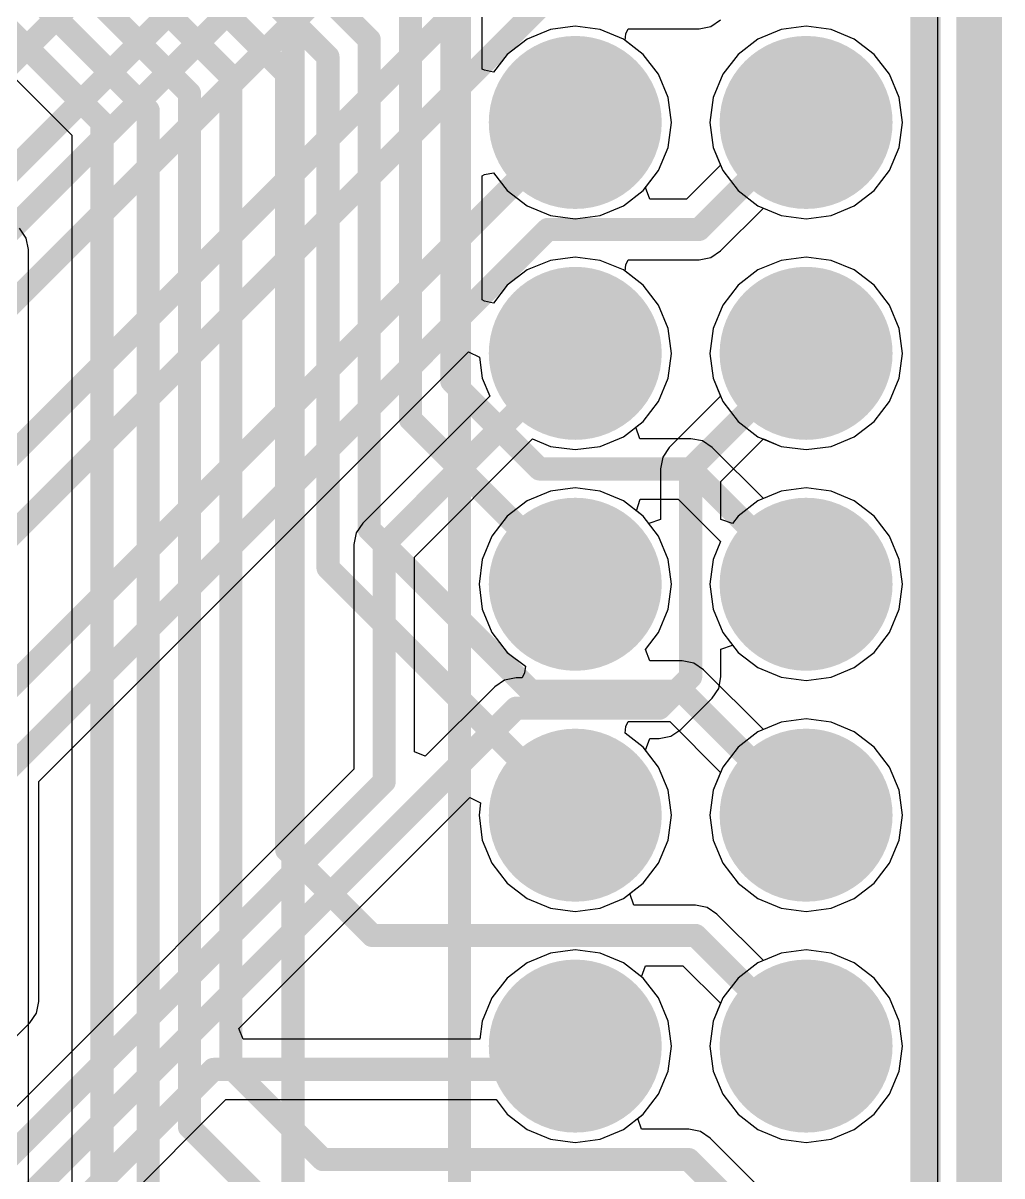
# Model space of a CAD drawing. Header units: millimetres. Extents: x -0.4 to 7.76, y -3.34 to 0.42.
# Drawn here: x 5.2685 to 5.6926, y -1.0988 to -0.5996 of the extents above; entities that cross this region are included whole.
import ezdxf

# ---------------------------------------------------------------- set-up
doc = ezdxf.new("R2010")
doc.units = ezdxf.units.MM
doc.header["$MEASUREMENT"] = 0
for name, color, linetype in [('BottomLayer', 5, 'Continuous'), ('BottomSolder', 6, 'Continuous'), ('MultiLayer', 9, 'Continuous'), ('PadHoleLayer', 156, 'Continuous'), ('TopLayer', 1, 'Continuous'), ('TopOverlay', 2, 'Continuous'), ('TopSolder', 216, 'Continuous')]:
    doc.layers.add(name, color=color, linetype=linetype)

# ---------------------------------------------------------------- blocks, each defined once
blk = doc.blocks.new('LCD_MODULE_3_2_480_320_11')
at = {"layer": 'BottomLayer', "const_width": 0.03346}
for points in [[(3.37327, -0.51, 1), (3.40673, -0.51, 1)], [(3.47327, -0.51, 1), (3.50673, -0.51, 1)], [(3.37327, -0.61, 1), (3.40673, -0.61, 1)], [(3.47327, -0.61, 1), (3.50673, -0.61, 1)], [(3.37327, -0.71, 1), (3.40673, -0.71, 1)], [(3.47327, -0.71, 1), (3.50673, -0.71, 1)], [(3.37327, -0.81, 1), (3.40673, -0.81, 1)], [(3.47327, -0.81, 1), (3.50673, -0.81, 1)], [(3.37327, -0.91, 1), (3.40673, -0.91, 1)], [(3.47327, -0.91, 1), (3.50673, -0.91, 1)]]:
    blk.add_lwpolyline(points, format="xyb", close=True, dxfattribs=at)
at = {"layer": 'BottomSolder', "const_width": 0.03746}
for points in [[(3.37127, -0.51, 1), (3.40873, -0.51, 1)], [(3.47127, -0.51, 1), (3.50873, -0.51, 1)], [(3.37127, -0.61, 1), (3.40873, -0.61, 1)], [(3.47127, -0.61, 1), (3.50873, -0.61, 1)], [(3.37127, -0.71, 1), (3.40873, -0.71, 1)], [(3.47127, -0.71, 1), (3.50873, -0.71, 1)], [(3.37127, -0.81, 1), (3.40873, -0.81, 1)], [(3.47127, -0.81, 1), (3.50873, -0.81, 1)], [(3.37127, -0.91, 1), (3.40873, -0.91, 1)], [(3.47127, -0.91, 1), (3.50873, -0.91, 1)]]:
    blk.add_lwpolyline(points, format="xyb", close=True, dxfattribs=at)
at = {"layer": 'MultiLayer', "const_width": 0.03346}
for points in [[(3.37327, -0.51, 1), (3.40673, -0.51, 1)], [(3.47327, -0.51, 1), (3.50673, -0.51, 1)], [(3.37327, -0.61, 1), (3.40673, -0.61, 1)], [(3.47327, -0.61, 1), (3.50673, -0.61, 1)], [(3.37327, -0.71, 1), (3.40673, -0.71, 1)], [(3.47327, -0.71, 1), (3.50673, -0.71, 1)], [(3.37327, -0.81, 1), (3.40673, -0.81, 1)], [(3.47327, -0.81, 1), (3.50673, -0.81, 1)], [(3.37327, -0.91, 1), (3.40673, -0.91, 1)], [(3.47327, -0.91, 1), (3.50673, -0.91, 1)]]:
    blk.add_lwpolyline(points, format="xyb", close=True, dxfattribs=at)
at = {"layer": 'PadHoleLayer', "const_width": 0.02165}
for points in [[(3.37917, -0.51, 1), (3.40083, -0.51, 1)], [(3.47917, -0.51, 1), (3.50083, -0.51, 1)], [(3.37917, -0.61, 1), (3.40083, -0.61, 1)], [(3.47917, -0.61, 1), (3.50083, -0.61, 1)], [(3.37917, -0.71, 1), (3.40083, -0.71, 1)], [(3.47917, -0.71, 1), (3.50083, -0.71, 1)], [(3.37917, -0.81, 1), (3.40083, -0.81, 1)], [(3.47917, -0.81, 1), (3.50083, -0.81, 1)], [(3.37917, -0.91, 1), (3.40083, -0.91, 1)], [(3.47917, -0.91, 1), (3.50083, -0.91, 1)]]:
    blk.add_lwpolyline(points, format="xyb", close=True, dxfattribs=at)
at = {"layer": 'TopLayer', "const_width": 0.03346}
for points in [[(3.37327, -0.51, 1), (3.40673, -0.51, 1)], [(3.47327, -0.51, 1), (3.50673, -0.51, 1)], [(3.37327, -0.61, 1), (3.40673, -0.61, 1)], [(3.47327, -0.61, 1), (3.50673, -0.61, 1)], [(3.37327, -0.71, 1), (3.40673, -0.71, 1)], [(3.47327, -0.71, 1), (3.50673, -0.71, 1)], [(3.37327, -0.81, 1), (3.40673, -0.81, 1)], [(3.47327, -0.81, 1), (3.50673, -0.81, 1)], [(3.37327, -0.91, 1), (3.40673, -0.91, 1)], [(3.47327, -0.91, 1), (3.50673, -0.91, 1)]]:
    blk.add_lwpolyline(points, format="xyb", close=True, dxfattribs=at)
at = {"layer": 'TopOverlay', "const_width": 0.01}
for points in [[(3.54331, -2.12598), (3.54331, 0)], [(3.26772, -2.04724), (3.26772, -0.03937)], [(3.33983, -1.96), (3.33983, -0.15992)], [(3.5401, -1.96), (3.5401, -0.15992)]]:
    blk.add_lwpolyline(points, dxfattribs=at)
at = {"layer": 'TopSolder', "const_width": 0.03746}
for points in [[(3.37127, -0.51, 1), (3.40873, -0.51, 1)], [(3.47127, -0.51, 1), (3.50873, -0.51, 1)], [(3.37127, -0.61, 1), (3.40873, -0.61, 1)], [(3.47127, -0.61, 1), (3.50873, -0.61, 1)], [(3.37127, -0.71, 1), (3.40873, -0.71, 1)], [(3.47127, -0.71, 1), (3.50873, -0.71, 1)], [(3.37127, -0.81, 1), (3.40873, -0.81, 1)], [(3.47127, -0.81, 1), (3.50873, -0.81, 1)], [(3.37127, -0.91, 1), (3.40873, -0.91, 1)], [(3.47127, -0.91, 1), (3.50873, -0.91, 1)]]:
    blk.add_lwpolyline(points, format="xyb", close=True, dxfattribs=at)

msp = doc.modelspace()

# ---------------------------------------------------------------- linework, layer by layer
at = {"layer": 'BottomLayer'}
for p, q in [((5.03094, -0.38945), (5.28961, -0.64811)), ((5.46735, -0.61949), (5.46735, -0.56571)), ((5.49694, -0.60232), (5.48688, -0.60649)), ((5.50773, -0.6009), (5.49694, -0.60232)), ((5.51852, -0.60232), (5.50773, -0.6009)), ((5.52858, -0.60649), (5.51852, -0.60232)), ((5.59694, -0.60232), (5.58688, -0.60649)), ((5.60773, -0.6009), (5.59694, -0.60232)), ((5.61852, -0.60232), (5.60773, -0.6009)), ((5.62858, -0.60649), (5.61852, -0.60232)), ((5.48688, -0.60649), (5.47825, -0.61312)), ((5.53722, -0.61312), (5.52858, -0.60649)), ((5.58688, -0.60649), (5.57825, -0.61312)), ((5.63722, -0.61312), (5.62858, -0.60649)), ((5.47825, -0.61312), (5.47235, -0.6208)), ((5.54384, -0.62175), (5.53722, -0.61312)), ((5.57825, -0.61312), (5.57162, -0.62175)), ((5.64384, -0.62175), (5.63722, -0.61312)), ((5.46838, -0.62003), (5.46735, -0.61949)), ((5.47235, -0.6208), (5.46838, -0.62003)), ((5.54801, -0.63181), (5.54384, -0.62175)), ((5.57162, -0.62175), (5.56746, -0.63181)), ((5.64801, -0.63181), (5.64384, -0.62175)), ((5.54943, -0.6426), (5.54801, -0.63181)), ((5.56746, -0.63181), (5.56604, -0.6426)), ((5.64943, -0.6426), (5.64801, -0.63181)), ((5.54801, -0.65339), (5.54943, -0.6426)), ((5.56604, -0.6426), (5.56746, -0.65339)), ((5.64801, -0.65339), (5.64943, -0.6426)), ((5.28961, -0.64811), (5.28961, -1.15294)), ((5.54384, -0.66345), (5.54801, -0.65339)), ((5.56746, -0.65339), (5.57162, -0.66345)), ((5.64384, -0.66345), (5.64801, -0.65339)), ((5.53722, -0.67208), (5.54384, -0.66345)), ((5.57162, -0.66345), (5.57825, -0.67208)), ((5.63722, -0.67208), (5.64384, -0.66345)), ((5.46735, -0.66571), (5.46838, -0.66516)), ((5.46735, -0.71949), (5.46735, -0.66571)), ((5.46838, -0.66516), (5.47235, -0.6644)), ((5.47235, -0.6644), (5.47825, -0.67208)), ((5.47825, -0.67208), (5.48688, -0.67871)), ((5.52858, -0.67871), (5.53722, -0.67208)), ((5.57825, -0.67208), (5.58688, -0.67871)), ((5.62858, -0.67871), (5.63722, -0.67208)), ((5.48688, -0.67871), (5.49694, -0.68287)), ((5.51852, -0.68287), (5.52858, -0.67871)), ((5.58688, -0.67871), (5.59694, -0.68287)), ((5.61852, -0.68287), (5.62858, -0.67871)), ((5.49694, -0.68287), (5.50773, -0.68429)), ((5.50773, -0.68429), (5.51852, -0.68287)), ((5.59694, -0.68287), (5.60773, -0.68429)), ((5.60773, -0.68429), (5.61852, -0.68287)), ((5.26986, -0.69265), (5.26701, -0.6884)), ((5.27086, -0.69768), (5.26986, -0.69265)), ((5.27086, -1.16933), (5.27086, -0.69768)), ((5.49694, -0.70232), (5.48688, -0.70649)), ((5.50773, -0.7009), (5.49694, -0.70232)), ((5.51852, -0.70232), (5.50773, -0.7009)), ((5.52858, -0.70649), (5.51852, -0.70232)), ((5.59694, -0.70232), (5.58688, -0.70649)), ((5.60773, -0.7009), (5.59694, -0.70232)), ((5.61852, -0.70232), (5.60773, -0.7009)), ((5.62858, -0.70649), (5.61852, -0.70232)), ((5.48688, -0.70649), (5.47825, -0.71312)), ((5.53722, -0.71312), (5.52858, -0.70649)), ((5.58688, -0.70649), (5.57825, -0.71312)), ((5.63722, -0.71312), (5.62858, -0.70649)), ((5.47825, -0.71312), (5.47235, -0.7208)), ((5.54384, -0.72175), (5.53722, -0.71312)), ((5.57825, -0.71312), (5.57162, -0.72175)), ((5.64384, -0.72175), (5.63722, -0.71312)), ((5.46838, -0.72003), (5.46735, -0.71949)), ((5.47235, -0.7208), (5.46838, -0.72003)), ((5.54801, -0.73181), (5.54384, -0.72175)), ((5.57162, -0.72175), (5.56746, -0.73181)), ((5.64801, -0.73181), (5.64384, -0.72175)), ((5.54943, -0.7426), (5.54801, -0.73181)), ((5.56746, -0.73181), (5.56604, -0.7426)), ((5.64943, -0.7426), (5.64801, -0.73181)), ((5.54801, -0.75339), (5.54943, -0.7426)), ((5.56604, -0.7426), (5.56746, -0.75339)), ((5.64801, -0.75339), (5.64943, -0.7426)), ((5.54384, -0.76345), (5.54801, -0.75339)), ((5.56746, -0.75339), (5.57162, -0.76345)), ((5.64384, -0.76345), (5.64801, -0.75339)), ((5.53722, -0.77208), (5.54384, -0.76345)), ((5.57162, -0.76345), (5.57825, -0.77208)), ((5.63722, -0.77208), (5.64384, -0.76345)), ((5.534, -0.77455), (5.53722, -0.77208)), ((5.57825, -0.77208), (5.58688, -0.77871)), ((5.62858, -0.77871), (5.63722, -0.77208)), ((5.53569, -0.77955), (5.534, -0.77455)), ((5.58688, -0.77871), (5.59694, -0.78287)), ((5.61852, -0.78287), (5.62858, -0.77871)), ((5.55781, -0.77955), (5.53569, -0.77955)), ((5.56284, -0.78055), (5.55781, -0.77955)), ((5.56709, -0.7834), (5.56284, -0.78055)), ((5.58922, -0.80552), (5.56709, -0.7834)), ((5.59694, -0.78287), (5.60773, -0.78429)), ((5.60773, -0.78429), (5.61852, -0.78287)), ((5.59694, -0.80232), (5.58922, -0.80552)), ((5.60773, -0.8009), (5.59694, -0.80232)), ((5.61852, -0.80232), (5.60773, -0.8009)), ((5.62858, -0.80649), (5.61852, -0.80232)), ((5.5342, -0.8108), (5.5359, -0.8058)), ((5.5359, -0.8058), (5.55238, -0.8058)), ((5.55238, -0.8058), (5.57066, -0.82408)), ((5.63722, -0.81312), (5.62858, -0.80649)), ((5.53722, -0.81312), (5.5342, -0.8108)), ((5.54384, -0.82175), (5.53722, -0.81312)), ((5.64384, -0.82175), (5.63722, -0.81312)), ((5.54801, -0.83181), (5.54384, -0.82175)), ((5.64801, -0.83181), (5.64384, -0.82175)), ((5.57066, -0.82408), (5.56746, -0.83181)), ((5.54943, -0.8426), (5.54801, -0.83181)), ((5.56746, -0.83181), (5.56604, -0.8426)), ((5.64943, -0.8426), (5.64801, -0.83181)), ((5.54801, -0.85339), (5.54943, -0.8426)), ((5.56604, -0.8426), (5.56746, -0.85339)), ((5.64801, -0.85339), (5.64943, -0.8426)), ((5.54384, -0.86345), (5.54801, -0.85339)), ((5.56746, -0.85339), (5.57162, -0.86345)), ((5.64384, -0.86345), (5.64801, -0.85339)), ((5.53819, -0.87081), (5.54384, -0.86345)), ((5.57162, -0.86345), (5.57825, -0.87208)), ((5.63722, -0.87208), (5.64384, -0.86345)), ((5.54, -0.87581), (5.53819, -0.87081)), ((5.57825, -0.87208), (5.58688, -0.87871)), ((5.62858, -0.87871), (5.63722, -0.87208)), ((5.55407, -0.87581), (5.54, -0.87581)), ((5.5591, -0.87681), (5.55407, -0.87581)), ((5.56335, -0.87966), (5.5591, -0.87681)), ((5.58688, -0.87871), (5.59694, -0.88287)), ((5.61852, -0.88287), (5.62858, -0.87871)), ((5.58922, -0.90552), (5.56335, -0.87966)), ((5.59694, -0.88287), (5.60773, -0.88429)), ((5.60773, -0.88429), (5.61852, -0.88287)), ((5.52966, -0.90423), (5.53069, -0.90206)), ((5.53069, -0.90206), (5.54863, -0.90206)), ((5.54863, -0.90206), (5.57066, -0.92408)), ((5.59694, -0.90232), (5.58922, -0.90552)), ((5.60773, -0.9009), (5.59694, -0.90232)), ((5.61852, -0.90232), (5.60773, -0.9009)), ((5.62858, -0.90649), (5.61852, -0.90232)), ((5.52933, -0.90706), (5.52966, -0.90423)), ((5.53722, -0.91312), (5.52933, -0.90706)), ((5.63722, -0.91312), (5.62858, -0.90649)), ((5.54384, -0.92175), (5.53722, -0.91312)), ((5.64384, -0.92175), (5.63722, -0.91312)), ((5.54801, -0.93181), (5.54384, -0.92175)), ((5.64801, -0.93181), (5.64384, -0.92175)), ((5.57066, -0.92408), (5.56746, -0.93181)), ((5.54943, -0.9426), (5.54801, -0.93181)), ((5.56746, -0.93181), (5.56604, -0.9426)), ((5.64943, -0.9426), (5.64801, -0.93181)), ((5.54801, -0.95339), (5.54943, -0.9426)), ((5.56604, -0.9426), (5.56746, -0.95339)), ((5.64801, -0.95339), (5.64943, -0.9426)), ((5.54384, -0.96345), (5.54801, -0.95339)), ((5.56746, -0.95339), (5.57162, -0.96345)), ((5.64384, -0.96345), (5.64801, -0.95339)), ((5.53722, -0.97208), (5.54384, -0.96345)), ((5.57162, -0.96345), (5.57825, -0.97208)), ((5.63722, -0.97208), (5.64384, -0.96345)), ((5.53137, -0.97657), (5.53722, -0.97208)), ((5.57825, -0.97208), (5.58688, -0.97871)), ((5.62858, -0.97871), (5.63722, -0.97208)), ((5.53307, -0.98157), (5.53137, -0.97657)), ((5.55983, -0.98157), (5.53307, -0.98157)), ((5.56485, -0.98256), (5.55983, -0.98157)), ((5.56911, -0.98541), (5.56485, -0.98256)), ((5.58688, -0.97871), (5.59694, -0.98287)), ((5.59694, -0.98287), (5.60773, -0.98429)), ((5.60773, -0.98429), (5.61852, -0.98287)), ((5.61852, -0.98287), (5.62858, -0.97871)), ((5.58922, -1.00552), (5.56911, -0.98541)), ((5.59694, -1.00232), (5.58922, -1.00552)), ((5.60773, -1.0009), (5.59694, -1.00232)), ((5.61852, -1.00232), (5.60773, -1.0009)), ((5.62858, -1.00649), (5.61852, -1.00232)), ((5.53648, -1.01255), (5.53809, -1.00782)), ((5.53809, -1.00782), (5.55439, -1.00782)), ((5.55439, -1.00782), (5.57066, -1.02408)), ((5.63722, -1.01312), (5.62858, -1.00649)), ((5.53722, -1.01312), (5.53648, -1.01255)), ((5.54384, -1.02175), (5.53722, -1.01312)), ((5.64384, -1.02175), (5.63722, -1.01312)), ((5.54801, -1.03181), (5.54384, -1.02175)), ((5.64801, -1.03181), (5.64384, -1.02175)), ((5.57066, -1.02408), (5.56746, -1.03181)), ((5.54943, -1.0426), (5.54801, -1.03181)), ((5.56746, -1.03181), (5.56604, -1.0426)), ((5.64943, -1.0426), (5.64801, -1.03181)), ((5.54801, -1.05339), (5.54943, -1.0426)), ((5.56604, -1.0426), (5.56746, -1.05339)), ((5.64801, -1.05339), (5.64943, -1.0426)), ((5.54384, -1.06345), (5.54801, -1.05339)), ((5.56746, -1.05339), (5.57162, -1.06345)), ((5.64384, -1.06345), (5.64801, -1.05339)), ((5.53722, -1.07208), (5.54384, -1.06345)), ((5.57162, -1.06345), (5.57825, -1.07208)), ((5.63722, -1.07208), (5.64384, -1.06345)), ((5.53484, -1.0739), (5.53722, -1.07208)), ((5.57825, -1.07208), (5.58688, -1.07871)), ((5.62858, -1.07871), (5.63722, -1.07208)), ((5.53645, -1.07864), (5.53484, -1.0739)), ((5.5569, -1.07864), (5.53645, -1.07864)), ((5.56192, -1.07964), (5.5569, -1.07864)), ((5.56618, -1.08248), (5.56192, -1.07964)), ((5.58922, -1.10552), (5.56618, -1.08248)), ((5.58688, -1.07871), (5.59694, -1.08287)), ((5.59694, -1.08287), (5.60773, -1.08429)), ((5.60773, -1.08429), (5.61852, -1.08287)), ((5.61852, -1.08287), (5.62858, -1.07871))]:
    msp.add_line(p, q, dxfattribs=at)
at = {"layer": 'BottomLayer', "const_width": 0.01}
for points in [[(5.02273, -0.36268), (5.30273, -0.64268)], [(5.14273, -0.4574), (5.32273, -0.6374)], [(5.45423, -0.75463), (5.45423, -0.47568)], [(5.19273, -0.48212), (5.34061, -0.63)], [(5.24273, -0.50684), (5.35848, -0.62259)], [(5.43635, -0.77122), (5.43635, -0.5213)], [(5.29273, -0.53157), (5.38273, -0.62157)], [(5.32773, -0.54129), (5.40061, -0.61416)], [(5.36486, -0.55314), (5.41848, -0.60676)], [(5.41848, -0.81888), (5.41848, -0.60676)], [(5.40061, -0.83547), (5.40061, -0.61416)], [(5.35848, -1.05182), (5.35848, -0.62259)], [(5.38273, -0.95768), (5.38273, -0.62157)], [(5.34061, -1.07768), (5.34061, -0.63)], [(5.32273, -1.10768), (5.32273, -0.6374)], [(5.30273, -1.17768), (5.30273, -0.64268)], [(5.45423, -0.75463), (5.49228, -0.79268)], [(5.43635, -0.77122), (5.50773, -0.8426)], [(5.49228, -0.79268), (5.55781, -0.79268)], [(5.55781, -0.79268), (5.60773, -0.8426)], [(5.41848, -0.81888), (5.48854, -0.88894)], [(5.40061, -0.83547), (5.50773, -0.9426)], [(5.48854, -0.88894), (5.55407, -0.88894)], [(5.55407, -0.88894), (5.60773, -0.9426)], [(5.38273, -0.95768), (5.41975, -0.99469)], [(5.41975, -0.99469), (5.55983, -0.99469)], [(5.55983, -0.99469), (5.60773, -1.0426)], [(5.35848, -1.05182), (5.39842, -1.09176)], [(5.34061, -1.07768), (5.45187, -1.18894)], [(5.39842, -1.09176), (5.5569, -1.09176)], [(5.5569, -1.09176), (5.60773, -1.1426)]]:
    msp.add_lwpolyline(points, dxfattribs=at)
at = {"layer": 'BottomLayer', "const_width": 0.005}
for points in [[(5.41598, -0.60676, 1), (5.42098, -0.60676, 1)], [(5.41598, -0.60676, 1), (5.42098, -0.60676, 1)], [(5.39811, -0.61416, 1), (5.40311, -0.61416, 1)], [(5.39811, -0.61416, 1), (5.40311, -0.61416, 1)], [(5.35598, -0.62259, 1), (5.36098, -0.62259, 1)], [(5.35598, -0.62259, 1), (5.36098, -0.62259, 1)], [(5.38023, -0.62157, 1), (5.38523, -0.62157, 1)], [(5.38023, -0.62157, 1), (5.38523, -0.62157, 1)], [(5.33811, -0.63, 1), (5.34311, -0.63, 1)], [(5.33811, -0.63, 1), (5.34311, -0.63, 1)], [(5.32023, -0.6374, 1), (5.32523, -0.6374, 1)], [(5.32023, -0.6374, 1), (5.32523, -0.6374, 1)], [(5.30023, -0.64268, 1), (5.30523, -0.64268, 1)], [(5.30023, -0.64268, 1), (5.30523, -0.64268, 1)], [(5.45173, -0.75463, 1), (5.45673, -0.75463, 1)], [(5.45173, -0.75463, 1), (5.45673, -0.75463, 1)], [(5.43385, -0.77122, 1), (5.43885, -0.77122, 1)], [(5.43385, -0.77122, 1), (5.43885, -0.77122, 1)], [(5.48978, -0.79268, 1), (5.49478, -0.79268, 1)], [(5.48978, -0.79268, 1), (5.49478, -0.79268, 1)], [(5.55531, -0.79268, 1), (5.56031, -0.79268, 1)], [(5.55531, -0.79268, 1), (5.56031, -0.79268, 1)], [(5.41598, -0.81888, 1), (5.42098, -0.81888, 1)], [(5.41598, -0.81888, 1), (5.42098, -0.81888, 1)], [(5.39811, -0.83547, 1), (5.40311, -0.83547, 1)], [(5.39811, -0.83547, 1), (5.40311, -0.83547, 1)], [(5.50523, -0.8426, 1), (5.51023, -0.8426, 1)], [(5.60523, -0.8426, 1), (5.61023, -0.8426, 1)], [(5.48604, -0.88894, 1), (5.49104, -0.88894, 1)], [(5.48604, -0.88894, 1), (5.49104, -0.88894, 1)], [(5.55157, -0.88894, 1), (5.55657, -0.88894, 1)], [(5.55157, -0.88894, 1), (5.55657, -0.88894, 1)], [(5.50523, -0.9426, 1), (5.51023, -0.9426, 1)], [(5.60523, -0.9426, 1), (5.61023, -0.9426, 1)], [(5.38023, -0.95768, 1), (5.38523, -0.95768, 1)], [(5.38023, -0.95768, 1), (5.38523, -0.95768, 1)], [(5.41725, -0.99469, 1), (5.42225, -0.99469, 1)], [(5.41725, -0.99469, 1), (5.42225, -0.99469, 1)], [(5.55733, -0.99469, 1), (5.56233, -0.99469, 1)], [(5.55733, -0.99469, 1), (5.56233, -0.99469, 1)], [(5.60523, -1.0426, 1), (5.61023, -1.0426, 1)], [(5.35598, -1.05182, 1), (5.36098, -1.05182, 1)], [(5.35598, -1.05182, 1), (5.36098, -1.05182, 1)], [(5.33811, -1.07768, 1), (5.34311, -1.07768, 1)], [(5.33811, -1.07768, 1), (5.34311, -1.07768, 1)], [(5.39592, -1.09176, 1), (5.40092, -1.09176, 1)], [(5.39592, -1.09176, 1), (5.40092, -1.09176, 1)], [(5.5544, -1.09176, 1), (5.5594, -1.09176, 1)], [(5.5544, -1.09176, 1), (5.5594, -1.09176, 1)]]:
    msp.add_lwpolyline(points, format="xyb", close=True, dxfattribs=at)
at = {"layer": 'TopLayer'}
for p, q in [((5.66467, -0.42508), (5.66467, -2.18819)), ((5.56642, -0.60106), (5.57068, -0.59822)), ((5.52966, -0.60423), (5.53069, -0.60206)), ((5.53069, -0.60206), (5.56139, -0.60206)), ((5.56139, -0.60206), (5.56642, -0.60106)), ((5.59694, -0.60232), (5.58688, -0.60649)), ((5.60773, -0.6009), (5.59694, -0.60232)), ((5.61852, -0.60232), (5.60773, -0.6009)), ((5.62858, -0.60649), (5.61852, -0.60232)), ((5.52933, -0.60706), (5.52966, -0.60423)), ((5.53722, -0.61312), (5.52933, -0.60706)), ((5.58688, -0.60649), (5.57825, -0.61312)), ((5.63722, -0.61312), (5.62858, -0.60649)), ((5.54384, -0.62175), (5.53722, -0.61312)), ((5.57825, -0.61312), (5.57162, -0.62175)), ((5.64384, -0.62175), (5.63722, -0.61312)), ((5.54801, -0.63181), (5.54384, -0.62175)), ((5.57162, -0.62175), (5.56746, -0.63181)), ((5.64801, -0.63181), (5.64384, -0.62175)), ((5.54943, -0.6426), (5.54801, -0.63181)), ((5.56746, -0.63181), (5.56604, -0.6426)), ((5.64943, -0.6426), (5.64801, -0.63181)), ((5.54801, -0.65339), (5.54943, -0.6426)), ((5.56604, -0.6426), (5.56746, -0.65339)), ((5.64801, -0.65339), (5.64943, -0.6426)), ((5.54384, -0.66345), (5.54801, -0.65339)), ((5.56746, -0.65339), (5.57066, -0.66111)), ((5.64384, -0.66345), (5.64801, -0.65339)), ((5.53819, -0.67081), (5.54384, -0.66345)), ((5.57066, -0.66111), (5.55596, -0.67581)), ((5.63722, -0.67208), (5.64384, -0.66345)), ((5.54, -0.67581), (5.53819, -0.67081)), ((5.62858, -0.67871), (5.63722, -0.67208)), ((5.55596, -0.67581), (5.54, -0.67581)), ((5.61852, -0.68287), (5.62858, -0.67871)), ((5.57068, -0.69822), (5.58922, -0.67967)), ((5.58922, -0.67967), (5.59694, -0.68287)), ((5.59694, -0.68287), (5.60773, -0.68429)), ((5.60773, -0.68429), (5.61852, -0.68287)), ((5.56642, -0.70106), (5.57068, -0.69822)), ((5.52966, -0.70423), (5.53069, -0.70206)), ((5.53069, -0.70206), (5.56139, -0.70206)), ((5.56139, -0.70206), (5.56642, -0.70106)), ((5.59694, -0.70232), (5.58688, -0.70649)), ((5.60773, -0.7009), (5.59694, -0.70232)), ((5.61852, -0.70232), (5.60773, -0.7009)), ((5.62858, -0.70649), (5.61852, -0.70232)), ((5.52933, -0.70706), (5.52966, -0.70423)), ((5.53722, -0.71312), (5.52933, -0.70706)), ((5.58688, -0.70649), (5.57825, -0.71312)), ((5.63722, -0.71312), (5.62858, -0.70649)), ((5.54384, -0.72175), (5.53722, -0.71312)), ((5.57825, -0.71312), (5.57162, -0.72175)), ((5.64384, -0.72175), (5.63722, -0.71312)), ((5.54801, -0.73181), (5.54384, -0.72175)), ((5.57162, -0.72175), (5.56746, -0.73181)), ((5.64801, -0.73181), (5.64384, -0.72175)), ((5.54943, -0.7426), (5.54801, -0.73181)), ((5.56746, -0.73181), (5.56604, -0.7426)), ((5.64943, -0.7426), (5.64801, -0.73181)), ((5.27529, -0.92807), (5.46143, -0.74193)), ((5.46143, -0.74193), (5.46625, -0.74419)), ((5.54801, -0.75339), (5.54943, -0.7426)), ((5.56604, -0.7426), (5.56746, -0.75339)), ((5.64801, -0.75339), (5.64943, -0.7426)), ((5.46625, -0.74419), (5.46746, -0.75339)), ((5.46746, -0.75339), (5.47066, -0.76111)), ((5.54384, -0.76345), (5.54801, -0.75339)), ((5.56746, -0.75339), (5.57066, -0.76111)), ((5.64384, -0.76345), (5.64801, -0.75339)), ((5.47066, -0.76111), (5.41569, -0.81608)), ((5.53722, -0.77208), (5.54384, -0.76345)), ((5.57066, -0.76111), (5.54845, -0.78332)), ((5.63722, -0.77208), (5.64384, -0.76345)), ((5.52858, -0.77871), (5.53722, -0.77208)), ((5.62858, -0.77871), (5.63722, -0.77208)), ((5.51852, -0.78287), (5.52858, -0.77871)), ((5.61852, -0.78287), (5.62858, -0.77871)), ((5.43809, -0.8308), (5.48922, -0.77967)), ((5.48922, -0.77967), (5.49694, -0.78287)), ((5.49694, -0.78287), (5.50773, -0.78429)), ((5.50773, -0.78429), (5.51852, -0.78287)), ((5.54845, -0.78332), (5.54561, -0.78758)), ((5.57086, -0.79804), (5.58922, -0.77967)), ((5.58922, -0.77967), (5.59694, -0.78287)), ((5.59694, -0.78287), (5.60773, -0.78429)), ((5.60773, -0.78429), (5.61852, -0.78287)), ((5.54561, -0.78758), (5.54461, -0.7926)), ((5.54461, -0.7926), (5.54461, -0.81453)), ((5.57086, -0.81453), (5.57086, -0.79804)), ((5.49694, -0.80232), (5.48688, -0.80649)), ((5.50773, -0.8009), (5.49694, -0.80232)), ((5.51852, -0.80232), (5.50773, -0.8009)), ((5.52858, -0.80649), (5.51852, -0.80232)), ((5.59694, -0.80232), (5.58688, -0.80649)), ((5.60773, -0.8009), (5.59694, -0.80232)), ((5.61852, -0.80232), (5.60773, -0.8009)), ((5.62858, -0.80649), (5.61852, -0.80232)), ((5.48688, -0.80649), (5.47825, -0.81312)), ((5.53722, -0.81312), (5.52858, -0.80649)), ((5.58688, -0.80649), (5.57825, -0.81312)), ((5.63722, -0.81312), (5.62858, -0.80649)), ((5.47825, -0.81312), (5.47162, -0.82175)), ((5.53961, -0.81623), (5.53722, -0.81312)), ((5.57825, -0.81312), (5.57586, -0.81623)), ((5.64384, -0.82175), (5.63722, -0.81312)), ((5.41569, -0.81608), (5.41284, -0.82034)), ((5.54461, -0.81453), (5.53961, -0.81623)), ((5.57586, -0.81623), (5.57086, -0.81453)), ((5.41284, -0.82034), (5.41184, -0.82536)), ((5.47162, -0.82175), (5.46746, -0.83181)), ((5.64801, -0.83181), (5.64384, -0.82175)), ((5.41184, -0.82536), (5.41184, -0.92268)), ((5.43809, -0.91517), (5.43809, -0.8308)), ((5.46746, -0.83181), (5.46604, -0.8426)), ((5.64943, -0.8426), (5.64801, -0.83181)), ((5.46604, -0.8426), (5.46746, -0.85339)), ((5.64801, -0.85339), (5.64943, -0.8426)), ((5.46746, -0.85339), (5.47162, -0.86345)), ((5.64384, -0.86345), (5.64801, -0.85339)), ((5.47162, -0.86345), (5.47825, -0.87208)), ((5.63722, -0.87208), (5.64384, -0.86345)), ((5.47825, -0.87208), (5.48614, -0.87813)), ((5.57086, -0.87066), (5.57586, -0.86897)), ((5.57086, -0.88268), (5.57086, -0.87066)), ((5.57586, -0.86897), (5.57825, -0.87208)), ((5.57825, -0.87208), (5.58688, -0.87871)), ((5.62858, -0.87871), (5.63722, -0.87208)), ((5.48614, -0.87813), (5.48581, -0.88097)), ((5.58688, -0.87871), (5.59694, -0.88287)), ((5.61852, -0.88287), (5.62858, -0.87871)), ((5.4821, -0.88313), (5.47708, -0.88413)), ((5.48478, -0.88313), (5.4821, -0.88313)), ((5.48581, -0.88097), (5.48478, -0.88313)), ((5.56986, -0.8877), (5.57086, -0.88268)), ((5.59694, -0.88287), (5.60773, -0.88429)), ((5.60773, -0.88429), (5.61852, -0.88287)), ((5.47282, -0.88698), (5.44271, -0.91709)), ((5.47708, -0.88413), (5.47282, -0.88698)), ((5.56701, -0.89196), (5.56986, -0.8877)), ((5.55343, -0.90554), (5.56701, -0.89196)), ((5.59694, -0.90232), (5.58688, -0.90649)), ((5.60773, -0.9009), (5.59694, -0.90232)), ((5.61852, -0.90232), (5.60773, -0.9009)), ((5.62858, -0.90649), (5.61852, -0.90232)), ((5.54415, -0.90939), (5.54917, -0.90839)), ((5.54917, -0.90839), (5.55343, -0.90554)), ((5.58688, -0.90649), (5.57825, -0.91312)), ((5.63722, -0.91312), (5.62858, -0.90649)), ((5.53819, -0.91439), (5.53999, -0.90939)), ((5.53999, -0.90939), (5.54415, -0.90939)), ((5.57825, -0.91312), (5.57162, -0.92175)), ((5.64384, -0.92175), (5.63722, -0.91312)), ((5.44271, -0.91709), (5.43809, -0.91517)), ((5.54384, -0.92175), (5.53819, -0.91439)), ((5.41184, -0.92268), (5.02911, -1.30541)), ((5.54801, -0.93181), (5.54384, -0.92175)), ((5.57162, -0.92175), (5.56746, -0.93181)), ((5.64801, -0.93181), (5.64384, -0.92175)), ((5.27529, -1.02324), (5.27529, -0.92807)), ((5.54943, -0.9426), (5.54801, -0.93181)), ((5.56746, -0.93181), (5.56604, -0.9426)), ((5.64943, -0.9426), (5.64801, -0.93181)), ((5.362, -1.03493), (5.462, -0.93492)), ((5.462, -0.93492), (5.46674, -0.93726)), ((5.46674, -0.93726), (5.46604, -0.9426)), ((5.46604, -0.9426), (5.46746, -0.95339)), ((5.54801, -0.95339), (5.54943, -0.9426)), ((5.56604, -0.9426), (5.56746, -0.95339)), ((5.64801, -0.95339), (5.64943, -0.9426)), ((5.46746, -0.95339), (5.47162, -0.96345)), ((5.54384, -0.96345), (5.54801, -0.95339)), ((5.56746, -0.95339), (5.57162, -0.96345)), ((5.64384, -0.96345), (5.64801, -0.95339)), ((5.47162, -0.96345), (5.47825, -0.97208)), ((5.53722, -0.97208), (5.54384, -0.96345)), ((5.57162, -0.96345), (5.57825, -0.97208)), ((5.63722, -0.97208), (5.64384, -0.96345)), ((5.47825, -0.97208), (5.48688, -0.97871)), ((5.52858, -0.97871), (5.53722, -0.97208)), ((5.57825, -0.97208), (5.58688, -0.97871)), ((5.62858, -0.97871), (5.63722, -0.97208)), ((5.48688, -0.97871), (5.49694, -0.98287)), ((5.49694, -0.98287), (5.50773, -0.98429)), ((5.50773, -0.98429), (5.51852, -0.98287)), ((5.51852, -0.98287), (5.52858, -0.97871)), ((5.58688, -0.97871), (5.59694, -0.98287)), ((5.59694, -0.98287), (5.60773, -0.98429)), ((5.60773, -0.98429), (5.61852, -0.98287)), ((5.61852, -0.98287), (5.62858, -0.97871)), ((5.49694, -1.00232), (5.48688, -1.00649)), ((5.50773, -1.0009), (5.49694, -1.00232)), ((5.51852, -1.00232), (5.50773, -1.0009)), ((5.52858, -1.00649), (5.51852, -1.00232)), ((5.59694, -1.00232), (5.58688, -1.00649)), ((5.60773, -1.0009), (5.59694, -1.00232)), ((5.61852, -1.00232), (5.60773, -1.0009)), ((5.62858, -1.00649), (5.61852, -1.00232)), ((5.48688, -1.00649), (5.47825, -1.01312)), ((5.53722, -1.01312), (5.52858, -1.00649)), ((5.58688, -1.00649), (5.57825, -1.01312)), ((5.63722, -1.01312), (5.62858, -1.00649)), ((5.47825, -1.01312), (5.47162, -1.02175)), ((5.54384, -1.02175), (5.53722, -1.01312)), ((5.57825, -1.01312), (5.57162, -1.02175)), ((5.64384, -1.02175), (5.63722, -1.01312)), ((5.27429, -1.02827), (5.27529, -1.02324)), ((5.47162, -1.02175), (5.46746, -1.03181)), ((5.54801, -1.03181), (5.54384, -1.02175)), ((5.57162, -1.02175), (5.56746, -1.03181)), ((5.64801, -1.03181), (5.64384, -1.02175)), ((5.27145, -1.03252), (5.27429, -1.02827)), ((5.0495, -1.25447), (5.27145, -1.03252)), ((5.46746, -1.03181), (5.46644, -1.03955)), ((5.54943, -1.0426), (5.54801, -1.03181)), ((5.56746, -1.03181), (5.56604, -1.0426)), ((5.64943, -1.0426), (5.64801, -1.03181)), ((5.36391, -1.03955), (5.362, -1.03493)), ((5.46644, -1.03955), (5.36391, -1.03955)), ((5.54801, -1.05339), (5.54943, -1.0426)), ((5.56604, -1.0426), (5.56746, -1.05339)), ((5.64801, -1.05339), (5.64943, -1.0426)), ((5.54384, -1.06345), (5.54801, -1.05339)), ((5.56746, -1.05339), (5.57162, -1.06345)), ((5.64384, -1.06345), (5.64801, -1.05339)), ((5.53722, -1.07208), (5.54384, -1.06345)), ((5.57162, -1.06345), (5.57825, -1.07208)), ((5.63722, -1.07208), (5.64384, -1.06345)), ((5.29735, -1.12485), (5.3564, -1.0658)), ((5.3564, -1.0658), (5.47343, -1.0658)), ((5.47343, -1.0658), (5.47825, -1.07208)), ((5.47825, -1.07208), (5.48688, -1.07871)), ((5.52858, -1.07871), (5.53722, -1.07208)), ((5.57825, -1.07208), (5.58688, -1.07871)), ((5.62858, -1.07871), (5.63722, -1.07208)), ((5.48688, -1.07871), (5.49694, -1.08287)), ((5.49694, -1.08287), (5.50773, -1.08429)), ((5.50773, -1.08429), (5.51852, -1.08287)), ((5.51852, -1.08287), (5.52858, -1.07871)), ((5.58688, -1.07871), (5.59694, -1.08287)), ((5.59694, -1.08287), (5.60773, -1.08429)), ((5.60773, -1.08429), (5.61852, -1.08287)), ((5.61852, -1.08287), (5.62858, -1.07871))]:
    msp.add_line(p, q, dxfattribs=at)
for points, const_width in [([(5.68273, -2.18819), (5.68273, -0.4176)], 0.01969), ([(5.16259, -0.7898), (5.50773, -0.44466)], 0.01), ([(5.12273, -0.75768), (5.39751, -0.4829)], 0.01), ([(5.18147, -0.80333), (5.49586, -0.48894)], 0.01), ([(5.14472, -0.7824), (5.43273, -0.49439)], 0.01), ([(5.19935, -0.85099), (5.50773, -0.5426)], 0.01), ([(5.21722, -0.86758), (5.49586, -0.58894)], 0.01), ([(5.23509, -0.91524), (5.50773, -0.6426)], 0.01), ([(5.56139, -0.68894), (5.60773, -0.6426)], 0.01), ([(5.26217, -0.92263), (5.49586, -0.68894)], 0.01), ([(5.49586, -0.68894), (5.56139, -0.68894)], 0.01), ([(5.42497, -0.82536), (5.50773, -0.7426)], 0.01), ([(5.55773, -0.7926), (5.60773, -0.7426)], 0.01), ([(5.55773, -0.88268), (5.55773, -0.7926)], 0.01), ([(5.42497, -0.92812), (5.42497, -0.82536)], 0.01), ([(5.54415, -0.89626), (5.55773, -0.88268)], 0.01), ([(5.02273, -1.35563), (5.4821, -0.89626)], 0.01), ([(5.4821, -0.89626), (5.54415, -0.89626)], 0.01), ([(5.03455, -1.31854), (5.42497, -0.92812)], 0.01), ([(5.49765, -1.05268), (5.50773, -1.0426)], 0.01), ([(5.14273, -1.26091), (5.35096, -1.05268)], 0.01), ([(5.35096, -1.05268), (5.49765, -1.05268)], 0.01)]:
    msp.add_lwpolyline(points, dxfattribs=dict(at, const_width=const_width))
at = {"layer": 'TopLayer', "const_width": 0.005}
for points in [[(5.50523, -0.6426, 1), (5.51023, -0.6426, 1)], [(5.60523, -0.6426, 1), (5.61023, -0.6426, 1)], [(5.49336, -0.68894, 1), (5.49836, -0.68894, 1)], [(5.49336, -0.68894, 1), (5.49836, -0.68894, 1)], [(5.55889, -0.68894, 1), (5.56389, -0.68894, 1)], [(5.55889, -0.68894, 1), (5.56389, -0.68894, 1)], [(5.50523, -0.7426, 1), (5.51023, -0.7426, 1)], [(5.60523, -0.7426, 1), (5.61023, -0.7426, 1)], [(5.55523, -0.7926, 1), (5.56023, -0.7926, 1)], [(5.55523, -0.7926, 1), (5.56023, -0.7926, 1)], [(5.42247, -0.82536, 1), (5.42747, -0.82536, 1)], [(5.42247, -0.82536, 1), (5.42747, -0.82536, 1)], [(5.55523, -0.88268, 1), (5.56023, -0.88268, 1)], [(5.55523, -0.88268, 1), (5.56023, -0.88268, 1)], [(5.4796, -0.89626, 1), (5.4846, -0.89626, 1)], [(5.4796, -0.89626, 1), (5.4846, -0.89626, 1)], [(5.54165, -0.89626, 1), (5.54665, -0.89626, 1)], [(5.54165, -0.89626, 1), (5.54665, -0.89626, 1)], [(5.42247, -0.92812, 1), (5.42747, -0.92812, 1)], [(5.42247, -0.92812, 1), (5.42747, -0.92812, 1)], [(5.50523, -1.0426, 1), (5.51023, -1.0426, 1)], [(5.34846, -1.05268, 1), (5.35346, -1.05268, 1)], [(5.34846, -1.05268, 1), (5.35346, -1.05268, 1)], [(5.49515, -1.05268, 1), (5.50015, -1.05268, 1)], [(5.49515, -1.05268, 1), (5.50015, -1.05268, 1)]]:
    msp.add_lwpolyline(points, format="xyb", close=True, dxfattribs=at)

# ---------------------------------------------------------------- block references
msp.add_blockref('LCD_MODULE_3_2_480_320_11', (2.11773, -0.1326))

doc.saveas('drawing.dxf')
